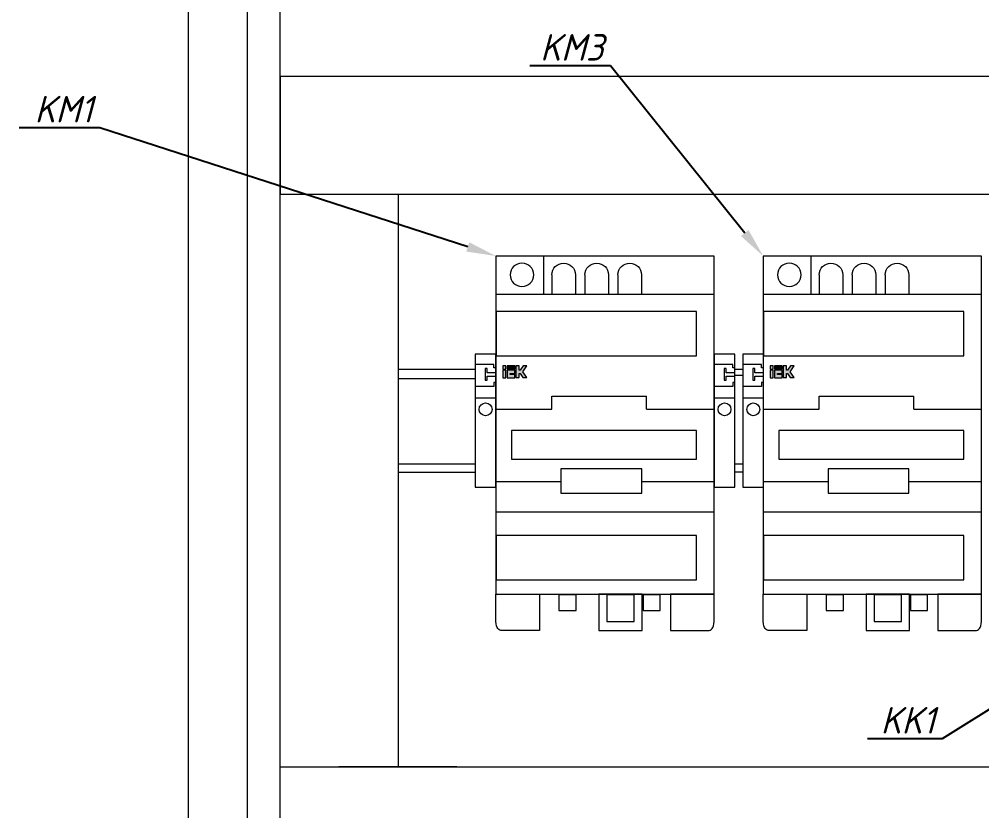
# Model space of a CAD drawing. Extents: x -319 to 3117, y -991 to 292.
# Drawn here: x 2295.5 to 2621.7, y -459.9 to -191.5 of the extents above; entities that cross this region are included whole.
import ezdxf
from ezdxf import colors
from ezdxf.entities.mleader import LeaderData, LeaderLine
from ezdxf.math import Vec2, Vec3

# ---------------------------------------------------------------- set-up
doc = ezdxf.new("R2010")
doc.units = 0
doc.layers.get('0').update_dxf_attribs({"lineweight": 15})
doc.styles.get("Standard").update_dxf_attribs({"font": 'GOST_Common Italic_0.ttf'})

msp = doc.modelspace()

# ---------------------------------------------------------------- hatches: boundary and pattern name
at = {"lineweight": 15}
h = msp.add_hatch(color=9, dxfattribs=at)
h.paths.add_polyline_path([(2460.427, -310.507), (2459.327, -310.507), (2459.327, -313.09), (2460.427, -313.09)])
h.paths.add_polyline_path([(2460.427, -310.159), (2460.427, -309.065), (2459.327, -309.065), (2459.327, -310.159)])
edge = h.paths.add_edge_path()
edge.add_spline(control_points=[(2460.787, -310.495), (2460.787, -310.495), (2460.787, -313.065), (2460.787, -313.065), (2460.787, -313.065), (2460.787, -313.065), (2463.38, -313.065), (2463.38, -313.065), (2463.38, -313.065), (2463.38, -313.065), (2463.38, -311.972), (2463.38, -311.972), (2463.38, -311.972), (2463.38, -311.972), (2461.899, -311.975), (2461.899, -311.975), (2461.899, -311.975), (2461.899, -311.975), (2461.899, -311.975), (2461.899, -311.975)], knot_values=[0.5, 0.5, 0.5, 0.5, 0.625, 0.625, 0.625, 0.6251, 0.75, 0.75, 0.75, 0.7501, 0.875, 0.875, 0.875, 0.8751, 0.9375, 0.9375, 0.9375, 0.9376, 1, 1, 1, 1], degree=3, periodic=0)
edge.add_spline(control_points=[(2461.899, -311.975), (2461.899, -311.975), (2461.899, -311.601), (2461.899, -311.601), (2461.899, -311.601), (2461.899, -311.601), (2463.38, -311.599), (2463.38, -311.599), (2463.38, -311.599), (2463.38, -311.599), (2463.38, -310.495), (2463.38, -310.495), (2463.38, -310.495), (2463.38, -310.495), (2460.787, -310.495), (2460.787, -310.495)], knot_values=[0, 0, 0, 0, 0.125, 0.125, 0.125, 0.1251, 0.25, 0.25, 0.25, 0.2501, 0.375, 0.375, 0.375, 0.3751, 0.5, 0.5, 0.5, 0.5], degree=3, periodic=0)
edge = h.paths.add_edge_path()
edge.add_spline(control_points=[(2463.764, -309.065), (2463.764, -309.065), (2463.764, -313.031), (2463.764, -313.031), (2463.764, -313.031), (2463.764, -313.031), (2464.869, -313.031), (2464.869, -313.031), (2464.869, -313.031), (2464.869, -313.031), (2464.869, -311.628), (2464.869, -311.628), (2464.869, -311.628), (2464.869, -311.628), (2465.251, -311.628), (2465.251, -311.628), (2465.251, -311.628), (2465.251, -311.628), (2466.157, -313.02), (2466.157, -313.02), (2466.157, -313.02), (2466.157, -313.02), (2467.539, -313.021), (2467.539, -313.021), (2467.539, -313.021), (2467.539, -313.021), (2467.539, -313.021), (2467.539, -313.021)], knot_values=[0.5384615, 0.5384615, 0.5384615, 0.5384615, 0.6153846, 0.6153846, 0.6153846, 0.6154846, 0.6923077, 0.6923077, 0.6923077, 0.6924077, 0.7692308, 0.7692308, 0.7692308, 0.7693308, 0.8461538, 0.8461538, 0.8461538, 0.8462538, 0.9230769, 0.9230769, 0.9230769, 0.9231769, 0.9615385, 0.9615385, 0.9615385, 0.9616385, 1, 1, 1, 1], degree=3, periodic=0)
edge.add_spline(control_points=[(2467.539, -313.021), (2467.539, -313.021), (2466.185, -311.071), (2466.185, -311.071), (2466.185, -311.071), (2466.185, -311.071), (2467.529, -309.065), (2467.529, -309.065), (2467.529, -309.065), (2467.529, -309.065), (2466.201, -309.065), (2466.201, -309.065), (2466.201, -309.065), (2466.201, -309.065), (2465.247, -310.511), (2465.247, -310.511), (2465.247, -310.511), (2465.247, -310.511), (2464.863, -310.511), (2464.863, -310.511), (2464.863, -310.511), (2464.863, -310.511), (2464.857, -309.065), (2464.857, -309.065), (2464.857, -309.065), (2464.857, -309.065), (2463.764, -309.065), (2463.764, -309.065)], knot_values=[0, 0, 0, 0, 0.0769231, 0.0769231, 0.0769231, 0.0770231, 0.1538462, 0.1538462, 0.1538462, 0.1539462, 0.2307692, 0.2307692, 0.2307692, 0.2308692, 0.3076923, 0.3076923, 0.3076923, 0.3077923, 0.3846154, 0.3846154, 0.3846154, 0.3847154, 0.4615385, 0.4615385, 0.4615385, 0.4616385, 0.5384615, 0.5384615, 0.5384615, 0.5384615], degree=3, periodic=0)
for points in [[(2460.811, -309.065), (2460.811, -310.147), (2463.38, -310.147), (2463.38, -309.065)], [(2551.414, -309.065), (2551.414, -310.147), (2553.983, -310.147), (2553.983, -309.065)]]:
    msp.add_hatch(color=2, dxfattribs=at).paths.add_polyline_path(points)
h = msp.add_hatch(color=9, dxfattribs=at)
h.paths.add_polyline_path([(2551.03, -310.507), (2549.93, -310.507), (2549.93, -313.09), (2551.03, -313.09)])
h.paths.add_polyline_path([(2551.03, -310.159), (2551.03, -309.065), (2549.93, -309.065), (2549.93, -310.159)])
edge = h.paths.add_edge_path()
edge.add_spline(control_points=[(2551.39, -310.495), (2551.39, -310.495), (2551.39, -313.065), (2551.39, -313.065), (2551.39, -313.065), (2551.39, -313.065), (2553.983, -313.065), (2553.983, -313.065), (2553.983, -313.065), (2553.983, -313.065), (2553.983, -311.972), (2553.983, -311.972), (2553.983, -311.972), (2553.983, -311.972), (2552.502, -311.975), (2552.502, -311.975), (2552.502, -311.975), (2552.502, -311.975), (2552.502, -311.975), (2552.502, -311.975)], knot_values=[0.5, 0.5, 0.5, 0.5, 0.625, 0.625, 0.625, 0.6251, 0.75, 0.75, 0.75, 0.7501, 0.875, 0.875, 0.875, 0.8751, 0.9375, 0.9375, 0.9375, 0.9376, 1, 1, 1, 1], degree=3, periodic=0)
edge.add_spline(control_points=[(2552.502, -311.975), (2552.502, -311.975), (2552.502, -311.601), (2552.502, -311.601), (2552.502, -311.601), (2552.502, -311.601), (2553.983, -311.599), (2553.983, -311.599), (2553.983, -311.599), (2553.983, -311.599), (2553.983, -310.495), (2553.983, -310.495), (2553.983, -310.495), (2553.983, -310.495), (2551.39, -310.495), (2551.39, -310.495)], knot_values=[0, 0, 0, 0, 0.125, 0.125, 0.125, 0.1251, 0.25, 0.25, 0.25, 0.2501, 0.375, 0.375, 0.375, 0.3751, 0.5, 0.5, 0.5, 0.5], degree=3, periodic=0)
edge = h.paths.add_edge_path()
edge.add_spline(control_points=[(2554.367, -309.065), (2554.367, -309.065), (2554.367, -313.031), (2554.367, -313.031), (2554.367, -313.031), (2554.367, -313.031), (2555.472, -313.031), (2555.472, -313.031), (2555.472, -313.031), (2555.472, -313.031), (2555.472, -311.628), (2555.472, -311.628), (2555.472, -311.628), (2555.472, -311.628), (2555.854, -311.628), (2555.854, -311.628), (2555.854, -311.628), (2555.854, -311.628), (2556.76, -313.02), (2556.76, -313.02), (2556.76, -313.02), (2556.76, -313.02), (2558.142, -313.021), (2558.142, -313.021), (2558.142, -313.021), (2558.142, -313.021), (2558.142, -313.021), (2558.142, -313.021)], knot_values=[0.5384615, 0.5384615, 0.5384615, 0.5384615, 0.6153846, 0.6153846, 0.6153846, 0.6154846, 0.6923077, 0.6923077, 0.6923077, 0.6924077, 0.7692308, 0.7692308, 0.7692308, 0.7693308, 0.8461538, 0.8461538, 0.8461538, 0.8462538, 0.9230769, 0.9230769, 0.9230769, 0.9231769, 0.9615385, 0.9615385, 0.9615385, 0.9616385, 1, 1, 1, 1], degree=3, periodic=0)
edge.add_spline(control_points=[(2558.142, -313.021), (2558.142, -313.021), (2556.788, -311.071), (2556.788, -311.071), (2556.788, -311.071), (2556.788, -311.071), (2558.132, -309.065), (2558.132, -309.065), (2558.132, -309.065), (2558.132, -309.065), (2556.805, -309.065), (2556.805, -309.065), (2556.805, -309.065), (2556.805, -309.065), (2555.85, -310.511), (2555.85, -310.511), (2555.85, -310.511), (2555.85, -310.511), (2555.466, -310.511), (2555.466, -310.511), (2555.466, -310.511), (2555.466, -310.511), (2555.46, -309.065), (2555.46, -309.065), (2555.46, -309.065), (2555.46, -309.065), (2554.367, -309.065), (2554.367, -309.065)], knot_values=[0, 0, 0, 0, 0.0769231, 0.0769231, 0.0769231, 0.0770231, 0.1538462, 0.1538462, 0.1538462, 0.1539462, 0.2307692, 0.2307692, 0.2307692, 0.2308692, 0.3076923, 0.3076923, 0.3076923, 0.3077923, 0.3846154, 0.3846154, 0.3846154, 0.3847154, 0.4615385, 0.4615385, 0.4615385, 0.4616385, 0.5384615, 0.5384615, 0.5384615, 0.5384615], degree=3, periodic=0)

# ---------------------------------------------------------------- linework, layer by layer
at = {"color": 0, "linetype": 'Continuous', "lineweight": 20, "extrusion": (0, 1, -2.22045e-16)}
for p, q in [((2352.661, -3.639), (2352.661, -653.639)), ((2372.661, -23.639), (2372.661, -633.639))]:
    msp.add_line(p, q, dxfattribs=at)
at = {"color": 0, "linetype": 'Continuous', "lineweight": 15, "extrusion": (0, 1, -2.22045e-16)}
msp.add_line((2383.861, -623.639), (2383.861, -33.639), dxfattribs=at)
at = {"lineweight": 15}
for p, q in [((2383.861, -210.856), (2383.861, -250.856)), ((2383.861, -210.856), (2819.102, -210.856)), ((2383.861, -250.856), (2781.316, -250.856)), ((2383.861, -445.065), (2383.861, -250.856)), ((2403.807, -250.856), (2443.807, -250.856)), ((2423.861, -250.856), (2423.861, -445.065)), ((2473.217, -284.762), (2473.217, -271.819)), ((2563.82, -284.762), (2563.82, -271.819)), ((2457.01, -284.762), (2531.01, -284.762)), ((2547.613, -284.762), (2621.613, -284.762)), ((2450.01, -305.138), (2450.01, -350.138)), ((2457.01, -305.138), (2450.01, -305.138)), ((2457.01, -350.138), (2457.01, -305.138)), ((2531.01, -305.138), (2531.01, -350.138)), ((2538.01, -305.138), (2531.01, -305.138)), ((2538.01, -350.138), (2538.01, -305.138)), ((2540.75, -305.138), (2540.75, -350.138)), ((2547.75, -305.138), (2540.75, -305.138)), ((2547.75, -350.138), (2547.75, -305.138)), ((2456.339, -308.575), (2450.01, -308.575)), ((2456.339, -309.746), (2456.339, -308.575)), ((2457.01, -309.746), (2456.339, -309.746)), ((2537.339, -308.575), (2531.01, -308.575)), ((2537.339, -309.746), (2537.339, -308.575)), ((2538.01, -309.746), (2537.339, -309.746)), ((2547.08, -308.575), (2540.75, -308.575)), ((2547.08, -309.746), (2547.08, -308.575)), ((2547.75, -309.746), (2547.08, -309.746)), ((2423.861, -310.138), (2423.861, -345.138)), ((2423.861, -310.138), (2450.01, -310.138)), ((2454.026, -309.939), (2453.373, -309.939)), ((2453.373, -309.939), (2453.373, -313.852)), ((2454.026, -311.421), (2454.026, -309.939)), ((2455.212, -311.421), (2454.026, -311.421)), ((2454.026, -313.852), (2454.026, -312.548)), ((2454.026, -312.548), (2457.01, -312.548)), ((2457.01, -311.421), (2455.212, -311.421)), ((2535.026, -309.939), (2534.373, -309.939)), ((2534.373, -309.939), (2534.373, -313.852)), ((2535.026, -311.421), (2535.026, -309.939)), ((2536.212, -311.421), (2535.026, -311.421)), ((2535.026, -313.852), (2535.026, -312.548)), ((2535.026, -312.548), (2538.01, -312.548)), ((2538.01, -311.421), (2536.212, -311.421)), ((2538.01, -310.138), (2540.75, -310.138)), ((2538.01, -312.161), (2540.75, -312.161)), ((2544.766, -309.939), (2544.113, -309.939)), ((2544.113, -309.939), (2544.113, -313.852)), ((2544.766, -311.421), (2544.766, -309.939)), ((2545.952, -311.421), (2544.766, -311.421)), ((2544.766, -313.852), (2544.766, -312.548)), ((2544.766, -312.548), (2547.75, -312.548)), ((2547.75, -311.421), (2545.952, -311.421)), ((2423.861, -313.374), (2450.01, -313.374)), ((2456.339, -316.105), (2450.01, -316.105)), ((2453.373, -313.852), (2454.026, -313.852)), ((2457.01, -314.682), (2456.339, -314.682)), ((2456.339, -314.682), (2456.339, -316.105)), ((2537.339, -316.105), (2531.01, -316.105)), ((2534.373, -313.852), (2535.026, -313.852)), ((2538.01, -314.682), (2537.339, -314.682)), ((2537.339, -314.682), (2537.339, -316.105)), ((2547.08, -316.105), (2540.75, -316.105)), ((2544.113, -313.852), (2544.766, -313.852)), ((2547.75, -314.682), (2547.08, -314.682)), ((2547.08, -314.682), (2547.08, -316.105)), ((2475.943, -323.713), (2475.943, -319.31)), ((2475.943, -319.31), (2508.008, -319.31)), ((2508.008, -323.713), (2508.008, -319.31)), ((2566.546, -323.713), (2566.546, -319.31)), ((2566.546, -319.31), (2598.611, -319.31)), ((2598.611, -323.713), (2598.611, -319.31)), ((2450.01, -319.878), (2457.01, -319.878)), ((2531.01, -319.878), (2538.01, -319.878)), ((2540.75, -319.878), (2547.75, -319.878)), ((2457.01, -323.713), (2475.943, -323.713)), ((2508.008, -323.713), (2531.01, -323.713)), ((2547.613, -323.713), (2566.546, -323.713)), ((2598.611, -323.713), (2621.613, -323.713)), ((2423.861, -342.303), (2450.01, -342.303)), ((2538.01, -342.303), (2540.75, -342.303)), ((2423.861, -345.138), (2450.01, -345.138)), ((2538.01, -344.964), (2540.75, -344.964)), ((2478.977, -348.355), (2457.01, -348.355)), ((2530.953, -348.355), (2506.42, -348.355)), ((2569.58, -348.355), (2547.613, -348.355)), ((2621.556, -348.355), (2597.023, -348.355)), ((2450.01, -350.138), (2457.01, -350.138)), ((2531.01, -350.138), (2538.01, -350.138)), ((2540.75, -350.138), (2547.75, -350.138)), ((2457.01, -358.57), (2531.01, -358.57)), ((2547.613, -358.57), (2621.613, -358.57)), ((2457.01, -386.482), (2531.01, -386.482)), ((2547.613, -386.482), (2621.613, -386.482)), ((2383.861, -445.065), (2819.102, -445.065)), ((2443.807, -445.065), (2403.807, -445.065))]:
    msp.add_line(p, q, dxfattribs=at)
for points in [[(2531.01, -386.482), (2531.01, -271.819), (2457.01, -271.819), (2457.01, -386.482)], [(2621.613, -386.482), (2621.613, -271.819), (2547.613, -271.819), (2547.613, -386.482)]]:
    msp.add_lwpolyline(points, dxfattribs=at)
at = {"color": 9, "lineweight": 15}
for points in [[(2459.327, -310.159), (2460.427, -310.159), (2460.427, -309.065), (2459.327, -309.065), (2459.327, -310.159)], [(2549.93, -310.159), (2551.03, -310.159), (2551.03, -309.065), (2549.93, -309.065), (2549.93, -310.159)], [(2459.327, -313.09), (2460.427, -313.09), (2460.427, -310.507), (2459.327, -310.507), (2459.327, -313.09)], [(2549.93, -313.09), (2551.03, -313.09), (2551.03, -310.507), (2549.93, -310.507), (2549.93, -313.09)]]:
    msp.add_lwpolyline(points, close=True, dxfattribs=at)
at = {"color": 2, "lineweight": 15}
for points in [[(2460.811, -310.147), (2463.38, -310.147), (2463.38, -309.065), (2460.811, -309.065), (2460.811, -310.147)], [(2551.414, -310.147), (2553.983, -310.147), (2553.983, -309.065), (2551.414, -309.065), (2551.414, -310.147)]]:
    msp.add_lwpolyline(points, close=True, dxfattribs=at)
at = {"lineweight": 15}
for centre in [(2453.51, -323.81), (2534.51, -323.81), (2544.25, -323.81)]:
    msp.add_circle(centre, 2.182, dxfattribs=at)
for points, knots in [([(2465.851, -274.217), (2468.054, -274.217), (2469.841, -275.995), (2469.841, -278.188), (2469.841, -278.188), (2469.841, -280.381), (2468.054, -282.159), (2465.851, -282.159), (2465.851, -282.159), (2463.648, -282.159), (2461.861, -280.381), (2461.861, -278.188), (2461.861, -278.188), (2461.861, -275.995), (2463.648, -274.217), (2465.851, -274.217)], [0, 0, 0, 0, 0.25, 0.25, 0.25, 0.25, 0.5, 0.5, 0.5, 0.5, 0.75, 0.75, 0.75, 0.75, 1, 1, 1, 1]), ([(2475.979, -278.188), (2475.979, -275.995), (2477.766, -274.217), (2479.969, -274.217), (2479.969, -274.217), (2482.172, -274.217), (2483.959, -275.995), (2483.959, -278.188)], [0, 0, 0, 0, 0.5, 0.5, 0.5, 0.5, 1, 1, 1, 1]), ([(2487.181, -278.188), (2487.181, -275.995), (2488.968, -274.217), (2491.171, -274.217), (2491.171, -274.217), (2493.374, -274.217), (2495.161, -275.995), (2495.161, -278.188)], [0, 0, 0, 0, 0.5, 0.5, 0.5, 0.5, 1, 1, 1, 1]), ([(2498.383, -278.188), (2498.383, -275.995), (2500.17, -274.217), (2502.373, -274.217), (2502.373, -274.217), (2504.576, -274.217), (2506.363, -275.995), (2506.363, -278.188)], [0, 0, 0, 0, 0.5, 0.5, 0.5, 0.5, 1, 1, 1, 1]), ([(2556.454, -274.217), (2558.657, -274.217), (2560.444, -275.995), (2560.444, -278.188), (2560.444, -278.188), (2560.444, -280.381), (2558.657, -282.159), (2556.454, -282.159), (2556.454, -282.159), (2554.251, -282.159), (2552.464, -280.381), (2552.464, -278.188), (2552.464, -278.188), (2552.464, -275.995), (2554.251, -274.217), (2556.454, -274.217)], [0, 0, 0, 0, 0.25, 0.25, 0.25, 0.25, 0.5, 0.5, 0.5, 0.5, 0.75, 0.75, 0.75, 0.75, 1, 1, 1, 1]), ([(2566.582, -278.188), (2566.582, -275.995), (2568.369, -274.217), (2570.572, -274.217), (2570.572, -274.217), (2572.775, -274.217), (2574.562, -275.995), (2574.562, -278.188)], [0, 0, 0, 0, 0.5, 0.5, 0.5, 0.5, 1, 1, 1, 1]), ([(2577.784, -278.188), (2577.784, -275.995), (2579.571, -274.217), (2581.774, -274.217), (2581.774, -274.217), (2583.977, -274.217), (2585.764, -275.995), (2585.764, -278.188)], [0, 0, 0, 0, 0.5, 0.5, 0.5, 0.5, 1, 1, 1, 1]), ([(2588.986, -278.188), (2588.986, -275.995), (2590.773, -274.217), (2592.976, -274.217), (2592.976, -274.217), (2595.179, -274.217), (2596.966, -275.995), (2596.966, -278.188)], [0, 0, 0, 0, 0.5, 0.5, 0.5, 0.5, 1, 1, 1, 1]), ([(2457.147, -290.596), (2457.147, -290.596), (2525.044, -290.596), (2525.044, -290.596), (2525.044, -290.596), (2525.044, -290.596), (2525.044, -305.702), (2525.044, -305.702), (2525.044, -305.702), (2525.044, -305.702), (2457.147, -305.702), (2457.147, -305.702), (2457.147, -305.702), (2457.147, -305.702), (2457.147, -290.596), (2457.147, -290.596)], [0, 0, 0, 0, 0.25, 0.25, 0.25, 0.25, 0.5, 0.5, 0.5, 0.5, 0.75, 0.75, 0.75, 0.75, 1, 1, 1, 1]), ([(2547.75, -290.596), (2547.75, -290.596), (2615.647, -290.596), (2615.647, -290.596), (2615.647, -290.596), (2615.647, -290.596), (2615.647, -305.702), (2615.647, -305.702), (2615.647, -305.702), (2615.647, -305.702), (2547.75, -305.702), (2547.75, -305.702), (2547.75, -305.702), (2547.75, -305.702), (2547.75, -290.596), (2547.75, -290.596)], [0, 0, 0, 0, 0.25, 0.25, 0.25, 0.25, 0.5, 0.5, 0.5, 0.5, 0.75, 0.75, 0.75, 0.75, 1, 1, 1, 1]), ([(2462.347, -330.947), (2462.347, -330.947), (2525.044, -330.947), (2525.044, -330.947), (2525.044, -330.947), (2525.044, -330.947), (2525.044, -340.672), (2525.044, -340.672), (2525.044, -340.672), (2525.044, -340.672), (2462.347, -340.672), (2462.347, -340.672), (2462.347, -340.672), (2462.347, -340.672), (2462.347, -330.947), (2462.347, -330.947)], [0, 0, 0, 0, 0.25, 0.25, 0.25, 0.25, 0.5, 0.5, 0.5, 0.5, 0.75, 0.75, 0.75, 0.75, 1, 1, 1, 1]), ([(2552.95, -330.947), (2552.95, -330.947), (2615.647, -330.947), (2615.647, -330.947), (2615.647, -330.947), (2615.647, -330.947), (2615.647, -340.672), (2615.647, -340.672), (2615.647, -340.672), (2615.647, -340.672), (2552.95, -340.672), (2552.95, -340.672), (2552.95, -340.672), (2552.95, -340.672), (2552.95, -330.947), (2552.95, -330.947)], [0, 0, 0, 0, 0.25, 0.25, 0.25, 0.25, 0.5, 0.5, 0.5, 0.5, 0.75, 0.75, 0.75, 0.75, 1, 1, 1, 1]), ([(2478.977, -343.983), (2478.977, -343.983), (2506.42, -343.983), (2506.42, -343.983), (2506.42, -343.983), (2506.42, -343.983), (2506.42, -352.26), (2506.42, -352.26), (2506.42, -352.26), (2506.42, -352.26), (2478.977, -352.26), (2478.977, -352.26), (2478.977, -352.26), (2478.977, -352.26), (2478.977, -343.983), (2478.977, -343.983)], [0, 0, 0, 0, 0.25, 0.25, 0.25, 0.25, 0.5, 0.5, 0.5, 0.5, 0.75, 0.75, 0.75, 0.75, 1, 1, 1, 1]), ([(2569.58, -343.983), (2569.58, -343.983), (2597.023, -343.983), (2597.023, -343.983), (2597.023, -343.983), (2597.023, -343.983), (2597.023, -352.26), (2597.023, -352.26), (2597.023, -352.26), (2597.023, -352.26), (2569.58, -352.26), (2569.58, -352.26), (2569.58, -352.26), (2569.58, -352.26), (2569.58, -343.983), (2569.58, -343.983)], [0, 0, 0, 0, 0.25, 0.25, 0.25, 0.25, 0.5, 0.5, 0.5, 0.5, 0.75, 0.75, 0.75, 0.75, 1, 1, 1, 1]), ([(2457.147, -366.538), (2457.147, -366.538), (2525.044, -366.538), (2525.044, -366.538), (2525.044, -366.538), (2525.044, -366.538), (2525.044, -381.644), (2525.044, -381.644), (2525.044, -381.644), (2525.044, -381.644), (2457.147, -381.644), (2457.147, -381.644), (2457.147, -381.644), (2457.147, -381.644), (2457.147, -366.538), (2457.147, -366.538)], [0, 0, 0, 0, 0.25, 0.25, 0.25, 0.25, 0.5, 0.5, 0.5, 0.5, 0.75, 0.75, 0.75, 0.75, 1, 1, 1, 1]), ([(2547.75, -366.538), (2547.75, -366.538), (2615.647, -366.538), (2615.647, -366.538), (2615.647, -366.538), (2615.647, -366.538), (2615.647, -381.644), (2615.647, -381.644), (2615.647, -381.644), (2615.647, -381.644), (2547.75, -381.644), (2547.75, -381.644), (2547.75, -381.644), (2547.75, -381.644), (2547.75, -366.538), (2547.75, -366.538)], [0, 0, 0, 0, 0.25, 0.25, 0.25, 0.25, 0.5, 0.5, 0.5, 0.5, 0.75, 0.75, 0.75, 0.75, 1, 1, 1, 1]), ([(2471.792, -386.482), (2471.792, -386.482), (2457.029, -386.482), (2457.029, -386.482), (2457.029, -386.482), (2457.029, -386.482), (2457.029, -395.755), (2457.029, -395.755), (2457.029, -395.755), (2457.084, -398.065), (2457.987, -398.8), (2459.137, -398.819), (2459.137, -398.819), (2459.137, -398.819), (2471.792, -398.819), (2471.792, -398.819), (2471.792, -398.819), (2471.792, -398.819), (2471.792, -386.482), (2471.792, -386.482)], [0, 0, 0, 0, 0.2, 0.2, 0.2, 0.2, 0.4, 0.4, 0.4, 0.4, 0.6, 0.6, 0.6, 0.6, 0.8, 0.8, 0.8, 0.8, 1, 1, 1, 1]), ([(2478.372, -386.689), (2478.372, -386.689), (2484.174, -386.689), (2484.174, -386.689), (2484.174, -386.689), (2484.174, -386.689), (2484.174, -391.99), (2484.174, -391.99), (2484.174, -391.99), (2484.174, -391.99), (2478.372, -391.99), (2478.372, -391.99), (2478.372, -391.99), (2478.372, -391.99), (2478.372, -386.689), (2478.372, -386.689)], [0, 0, 0, 0, 0.25, 0.25, 0.25, 0.25, 0.5, 0.5, 0.5, 0.5, 0.75, 0.75, 0.75, 0.75, 1, 1, 1, 1]), ([(2491.865, -386.482), (2491.865, -386.482), (2506.628, -386.482), (2506.628, -386.482), (2506.628, -386.482), (2506.628, -386.482), (2506.628, -398.819), (2506.628, -398.819), (2506.628, -398.819), (2506.628, -398.819), (2491.865, -398.819), (2491.865, -398.819), (2491.865, -398.819), (2491.865, -398.819), (2491.865, -386.482), (2491.865, -386.482)], [0, 0, 0, 0, 0.25, 0.25, 0.25, 0.25, 0.5, 0.5, 0.5, 0.5, 0.75, 0.75, 0.75, 0.75, 1, 1, 1, 1]), ([(2494.589, -386.689), (2494.589, -386.689), (2503.904, -386.689), (2503.904, -386.689), (2503.904, -386.689), (2503.904, -386.689), (2503.904, -395.715), (2503.904, -395.715), (2503.904, -395.715), (2503.904, -395.715), (2494.589, -395.715), (2494.589, -395.715), (2494.589, -395.715), (2494.589, -395.715), (2494.589, -386.689), (2494.589, -386.689)], [0, 0, 0, 0, 0.25, 0.25, 0.25, 0.25, 0.5, 0.5, 0.5, 0.5, 0.75, 0.75, 0.75, 0.75, 1, 1, 1, 1]), ([(2506.927, -386.689), (2506.927, -386.689), (2512.729, -386.689), (2512.729, -386.689), (2512.729, -386.689), (2512.729, -386.689), (2512.729, -391.99), (2512.729, -391.99), (2512.729, -391.99), (2512.729, -391.99), (2506.927, -391.99), (2506.927, -391.99), (2506.927, -391.99), (2506.927, -391.99), (2506.927, -386.689), (2506.927, -386.689)], [0, 0, 0, 0, 0.25, 0.25, 0.25, 0.25, 0.5, 0.5, 0.5, 0.5, 0.75, 0.75, 0.75, 0.75, 1, 1, 1, 1]), ([(2516.19, -386.482), (2516.19, -386.482), (2530.953, -386.482), (2530.953, -386.482), (2530.953, -386.482), (2530.953, -386.482), (2530.953, -395.755), (2530.953, -395.755), (2530.953, -395.755), (2530.898, -398.065), (2529.995, -398.8), (2528.845, -398.819), (2528.845, -398.819), (2528.845, -398.819), (2516.19, -398.819), (2516.19, -398.819), (2516.19, -398.819), (2516.19, -398.819), (2516.19, -386.482), (2516.19, -386.482)], [0, 0, 0, 0, 0.2, 0.2, 0.2, 0.2, 0.4, 0.4, 0.4, 0.4, 0.6, 0.6, 0.6, 0.6, 0.8, 0.8, 0.8, 0.8, 1, 1, 1, 1]), ([(2562.395, -386.482), (2562.395, -386.482), (2547.632, -386.482), (2547.632, -386.482), (2547.632, -386.482), (2547.632, -386.482), (2547.632, -395.755), (2547.632, -395.755), (2547.632, -395.755), (2547.687, -398.065), (2548.59, -398.8), (2549.74, -398.819), (2549.74, -398.819), (2549.74, -398.819), (2562.395, -398.819), (2562.395, -398.819), (2562.395, -398.819), (2562.395, -398.819), (2562.395, -386.482), (2562.395, -386.482)], [0, 0, 0, 0, 0.2, 0.2, 0.2, 0.2, 0.4, 0.4, 0.4, 0.4, 0.6, 0.6, 0.6, 0.6, 0.8, 0.8, 0.8, 0.8, 1, 1, 1, 1]), ([(2568.975, -386.689), (2568.975, -386.689), (2574.777, -386.689), (2574.777, -386.689), (2574.777, -386.689), (2574.777, -386.689), (2574.777, -391.99), (2574.777, -391.99), (2574.777, -391.99), (2574.777, -391.99), (2568.975, -391.99), (2568.975, -391.99), (2568.975, -391.99), (2568.975, -391.99), (2568.975, -386.689), (2568.975, -386.689)], [0, 0, 0, 0, 0.25, 0.25, 0.25, 0.25, 0.5, 0.5, 0.5, 0.5, 0.75, 0.75, 0.75, 0.75, 1, 1, 1, 1]), ([(2582.468, -386.482), (2582.468, -386.482), (2597.231, -386.482), (2597.231, -386.482), (2597.231, -386.482), (2597.231, -386.482), (2597.231, -398.819), (2597.231, -398.819), (2597.231, -398.819), (2597.231, -398.819), (2582.468, -398.819), (2582.468, -398.819), (2582.468, -398.819), (2582.468, -398.819), (2582.468, -386.482), (2582.468, -386.482)], [0, 0, 0, 0, 0.25, 0.25, 0.25, 0.25, 0.5, 0.5, 0.5, 0.5, 0.75, 0.75, 0.75, 0.75, 1, 1, 1, 1]), ([(2585.192, -386.689), (2585.192, -386.689), (2594.507, -386.689), (2594.507, -386.689), (2594.507, -386.689), (2594.507, -386.689), (2594.507, -395.715), (2594.507, -395.715), (2594.507, -395.715), (2594.507, -395.715), (2585.192, -395.715), (2585.192, -395.715), (2585.192, -395.715), (2585.192, -395.715), (2585.192, -386.689), (2585.192, -386.689)], [0, 0, 0, 0, 0.25, 0.25, 0.25, 0.25, 0.5, 0.5, 0.5, 0.5, 0.75, 0.75, 0.75, 0.75, 1, 1, 1, 1]), ([(2597.53, -386.689), (2597.53, -386.689), (2603.332, -386.689), (2603.332, -386.689), (2603.332, -386.689), (2603.332, -386.689), (2603.332, -391.99), (2603.332, -391.99), (2603.332, -391.99), (2603.332, -391.99), (2597.53, -391.99), (2597.53, -391.99), (2597.53, -391.99), (2597.53, -391.99), (2597.53, -386.689), (2597.53, -386.689)], [0, 0, 0, 0, 0.25, 0.25, 0.25, 0.25, 0.5, 0.5, 0.5, 0.5, 0.75, 0.75, 0.75, 0.75, 1, 1, 1, 1]), ([(2606.793, -386.482), (2606.793, -386.482), (2621.556, -386.482), (2621.556, -386.482), (2621.556, -386.482), (2621.556, -386.482), (2621.556, -395.755), (2621.556, -395.755), (2621.556, -395.755), (2621.501, -398.065), (2620.598, -398.8), (2619.448, -398.819), (2619.448, -398.819), (2619.448, -398.819), (2606.793, -398.819), (2606.793, -398.819), (2606.793, -398.819), (2606.793, -398.819), (2606.793, -386.482), (2606.793, -386.482)], [0, 0, 0, 0, 0.2, 0.2, 0.2, 0.2, 0.4, 0.4, 0.4, 0.4, 0.6, 0.6, 0.6, 0.6, 0.8, 0.8, 0.8, 0.8, 1, 1, 1, 1])]:
    msp.add_open_spline(points, degree=3, knots=knots, dxfattribs=at)
for points in [[(2475.979, -278.137), (2475.979, -278.137), (2475.979, -283.775), (2475.979, -284.762)], [(2483.959, -278.137), (2483.959, -278.137), (2483.959, -283.775), (2483.959, -284.762)], [(2487.181, -278.137), (2487.181, -278.137), (2487.181, -283.775), (2487.181, -284.762)], [(2495.161, -278.137), (2495.161, -278.137), (2495.161, -283.775), (2495.161, -284.762)], [(2498.383, -278.137), (2498.383, -278.137), (2498.383, -283.775), (2498.383, -284.762)], [(2506.363, -278.137), (2506.363, -278.137), (2506.363, -283.775), (2506.363, -284.762)], [(2566.582, -278.137), (2566.582, -278.137), (2566.582, -283.775), (2566.582, -284.762)], [(2574.562, -278.137), (2574.562, -278.137), (2574.562, -283.775), (2574.562, -284.762)], [(2577.784, -278.137), (2577.784, -278.137), (2577.784, -283.775), (2577.784, -284.762)], [(2585.764, -278.137), (2585.764, -278.137), (2585.764, -283.775), (2585.764, -284.762)], [(2588.986, -278.137), (2588.986, -278.137), (2588.986, -283.775), (2588.986, -284.762)], [(2596.966, -278.137), (2596.966, -278.137), (2596.966, -283.775), (2596.966, -284.762)]]:
    msp.add_open_spline(points, degree=3, dxfattribs=at)
at = {"color": 9, "lineweight": 15}
for points, knots in [([(2463.764, -309.065), (2463.764, -309.065), (2464.857, -309.065), (2464.857, -309.065), (2464.857, -309.065), (2464.857, -309.065), (2464.863, -310.511), (2464.863, -310.511), (2464.863, -310.511), (2464.863, -310.511), (2465.247, -310.511), (2465.247, -310.511), (2465.247, -310.511), (2465.247, -310.511), (2466.201, -309.065), (2466.201, -309.065), (2466.201, -309.065), (2466.201, -309.065), (2467.529, -309.065), (2467.529, -309.065), (2467.529, -309.065), (2467.529, -309.065), (2466.185, -311.071), (2466.185, -311.071), (2466.185, -311.071), (2466.185, -311.071), (2467.539, -313.021), (2467.539, -313.021), (2467.539, -313.021), (2467.539, -313.021), (2466.157, -313.02), (2466.157, -313.02), (2466.157, -313.02), (2466.157, -313.02), (2465.251, -311.628), (2465.251, -311.628), (2465.251, -311.628), (2465.251, -311.628), (2464.869, -311.628), (2464.869, -311.628), (2464.869, -311.628), (2464.869, -311.628), (2464.869, -313.031), (2464.869, -313.031), (2464.869, -313.031), (2464.869, -313.031), (2463.764, -313.031), (2463.764, -313.031), (2463.764, -313.031), (2463.764, -313.031), (2463.764, -309.065), (2463.764, -309.065)], [0, 0, 0, 0, 0.0769231, 0.0769231, 0.0769231, 0.0769231, 0.1538462, 0.1538462, 0.1538462, 0.1538462, 0.2307692, 0.2307692, 0.2307692, 0.2307692, 0.3076923, 0.3076923, 0.3076923, 0.3076923, 0.3846154, 0.3846154, 0.3846154, 0.3846154, 0.4615385, 0.4615385, 0.4615385, 0.4615385, 0.5384615, 0.5384615, 0.5384615, 0.5384615, 0.6153846, 0.6153846, 0.6153846, 0.6153846, 0.6923077, 0.6923077, 0.6923077, 0.6923077, 0.7692308, 0.7692308, 0.7692308, 0.7692308, 0.8461538, 0.8461538, 0.8461538, 0.8461539, 0.9230769, 0.9230769, 0.9230769, 0.9230769, 1, 1, 1, 1]), ([(2554.367, -309.065), (2554.367, -309.065), (2555.46, -309.065), (2555.46, -309.065), (2555.46, -309.065), (2555.46, -309.065), (2555.466, -310.511), (2555.466, -310.511), (2555.466, -310.511), (2555.466, -310.511), (2555.85, -310.511), (2555.85, -310.511), (2555.85, -310.511), (2555.85, -310.511), (2556.805, -309.065), (2556.805, -309.065), (2556.805, -309.065), (2556.805, -309.065), (2558.132, -309.065), (2558.132, -309.065), (2558.132, -309.065), (2558.132, -309.065), (2556.788, -311.071), (2556.788, -311.071), (2556.788, -311.071), (2556.788, -311.071), (2558.142, -313.021), (2558.142, -313.021), (2558.142, -313.021), (2558.142, -313.021), (2556.76, -313.02), (2556.76, -313.02), (2556.76, -313.02), (2556.76, -313.02), (2555.854, -311.628), (2555.854, -311.628), (2555.854, -311.628), (2555.854, -311.628), (2555.472, -311.628), (2555.472, -311.628), (2555.472, -311.628), (2555.472, -311.628), (2555.472, -313.031), (2555.472, -313.031), (2555.472, -313.031), (2555.472, -313.031), (2554.367, -313.031), (2554.367, -313.031), (2554.367, -313.031), (2554.367, -313.031), (2554.367, -309.065), (2554.367, -309.065)], [0, 0, 0, 0, 0.0769231, 0.0769231, 0.0769231, 0.0769231, 0.1538462, 0.1538462, 0.1538462, 0.1538462, 0.2307692, 0.2307692, 0.2307692, 0.2307692, 0.3076923, 0.3076923, 0.3076923, 0.3076923, 0.3846154, 0.3846154, 0.3846154, 0.3846154, 0.4615385, 0.4615385, 0.4615385, 0.4615385, 0.5384615, 0.5384615, 0.5384615, 0.5384615, 0.6153846, 0.6153846, 0.6153846, 0.6153846, 0.6923077, 0.6923077, 0.6923077, 0.6923077, 0.7692308, 0.7692308, 0.7692308, 0.7692308, 0.8461538, 0.8461538, 0.8461538, 0.8461539, 0.9230769, 0.9230769, 0.9230769, 0.9230769, 1, 1, 1, 1]), ([(2460.787, -310.495), (2460.787, -310.495), (2463.38, -310.495), (2463.38, -310.495), (2463.38, -310.495), (2463.38, -310.495), (2463.38, -311.599), (2463.38, -311.599), (2463.38, -311.599), (2463.38, -311.599), (2461.899, -311.601), (2461.899, -311.601), (2461.899, -311.601), (2461.899, -311.601), (2461.899, -311.975), (2461.899, -311.975), (2461.899, -311.975), (2461.899, -311.975), (2463.38, -311.972), (2463.38, -311.972), (2463.38, -311.972), (2463.38, -311.972), (2463.38, -313.065), (2463.38, -313.065), (2463.38, -313.065), (2463.38, -313.065), (2460.787, -313.065), (2460.787, -313.065), (2460.787, -313.065), (2460.787, -313.065), (2460.787, -310.495), (2460.787, -310.495)], [0, 0, 0, 0, 0.125, 0.125, 0.125, 0.125, 0.25, 0.25, 0.25, 0.25, 0.375, 0.375, 0.375, 0.375, 0.5, 0.5, 0.5, 0.5, 0.625, 0.625, 0.625, 0.625, 0.75, 0.75, 0.75, 0.75, 0.875, 0.875, 0.875, 0.875, 1, 1, 1, 1]), ([(2551.39, -310.495), (2551.39, -310.495), (2553.983, -310.495), (2553.983, -310.495), (2553.983, -310.495), (2553.983, -310.495), (2553.983, -311.599), (2553.983, -311.599), (2553.983, -311.599), (2553.983, -311.599), (2552.502, -311.601), (2552.502, -311.601), (2552.502, -311.601), (2552.502, -311.601), (2552.502, -311.975), (2552.502, -311.975), (2552.502, -311.975), (2552.502, -311.975), (2553.983, -311.972), (2553.983, -311.972), (2553.983, -311.972), (2553.983, -311.972), (2553.983, -313.065), (2553.983, -313.065), (2553.983, -313.065), (2553.983, -313.065), (2551.39, -313.065), (2551.39, -313.065), (2551.39, -313.065), (2551.39, -313.065), (2551.39, -310.495), (2551.39, -310.495)], [0, 0, 0, 0, 0.125, 0.125, 0.125, 0.125, 0.25, 0.25, 0.25, 0.25, 0.375, 0.375, 0.375, 0.375, 0.5, 0.5, 0.5, 0.5, 0.625, 0.625, 0.625, 0.625, 0.75, 0.75, 0.75, 0.75, 0.875, 0.875, 0.875, 0.875, 1, 1, 1, 1])]:
    msp.add_open_spline(points, degree=3, knots=knots, dxfattribs=at)

# ---------------------------------------------------------------- leaders
at = {"lineweight": 15}
ml = msp.add_multileader_mtext('Standard', dxfattribs=at)
ml.set_content('KM3', color=256)
ml.set_leader_properties()
ml.build(insert=Vec2(0, 0))
ml.multileader.update_dxf_attribs({"text_right_attachment_type": 6, "dogleg_length": 0.36, "arrow_head_size": 10})
ctx = ml.context
ctx.base_point, ctx.char_height, ctx.arrow_head_size, ctx.plane_origin = Vec3(2469.263, -201.058), 9, 10, Vec3(2413.474, -266.734)
ctx.right_attachment, ctx.text_align_type = 6, 2
notes = []
notes.append((ctx, [(0, (1, 1, 0), (2495.851, -207.358), (-1, 0), 0.36, [(0, [(2547.613, -271.819)], 0, [])])]))
ctx.mtext.insert, ctx.mtext.alignment, ctx.mtext.flow_direction = Vec3(2493.491, -196.558), 3, 5
ml = msp.add_multileader_mtext('Standard', dxfattribs=at)
ml.set_content('KM1', color=256)
ml.set_leader_properties()
ml.build(insert=Vec2(0, 0))
ml.multileader.update_dxf_attribs({"text_right_attachment_type": 6, "dogleg_length": 0.36, "arrow_head_size": 10})
ctx = ml.context
ctx.base_point, ctx.char_height, ctx.arrow_head_size, ctx.plane_origin = Vec3(2297.647, -222.021), 9, 10, Vec3(2240.405, -287.697)
ctx.right_attachment, ctx.text_align_type = 6, 2
notes.append((ctx, [(0, (1, 1, 0), (2322.782, -228.321), (-1, 0), 0.36, [(0, [(2457.01, -271.819)], 0, [])])]))
ctx.mtext.insert, ctx.mtext.alignment, ctx.mtext.flow_direction = Vec3(2320.422, -217.521), 3, 5
ml = msp.add_multileader_mtext('Standard', dxfattribs=at)
ml.set_content('KK1', color=256)
ml.set_leader_properties()
ml.build(insert=Vec2(0, 0))
ml.multileader.update_dxf_attribs({"text_right_attachment_type": 6, "dogleg_length": 0.36, "arrow_head_size": 10})
ctx = ml.context
ctx.base_point, ctx.char_height, ctx.arrow_head_size, ctx.plane_origin = Vec3(2584.043, -429.239), 9, 10, Vec3(2636.761, -376.999)
ctx.right_attachment, ctx.text_align_type = 6, 2
notes.append((ctx, [(0, (1, 1, 0), (2608.244, -435.539), (-1, 0), 0.36, [(0, [(2643.421, -413.454)], 0, [])])]))
ctx.mtext.insert, ctx.mtext.alignment, ctx.mtext.flow_direction = Vec3(2605.884, -424.739), 3, 5
for ctx, leaders in notes:
    for number, flags, end, landing, length, lines in leaders:
        leader = LeaderData()
        leader.index, (leader.has_last_leader_line, leader.has_dogleg_vector, leader.attachment_direction) = number, flags
        leader.last_leader_point, leader.dogleg_vector, leader.dogleg_length = Vec3(end), Vec3(landing), length
        for number, points, colour, breaks in lines:
            line = LeaderLine()
            line.index, line.vertices, line.color, line.breaks = number, Vec3.list(points), colors.encode_raw_color(colour), breaks
            leader.lines.append(line)
        ctx.leaders.append(leader)

doc.saveas('drawing.dxf')
